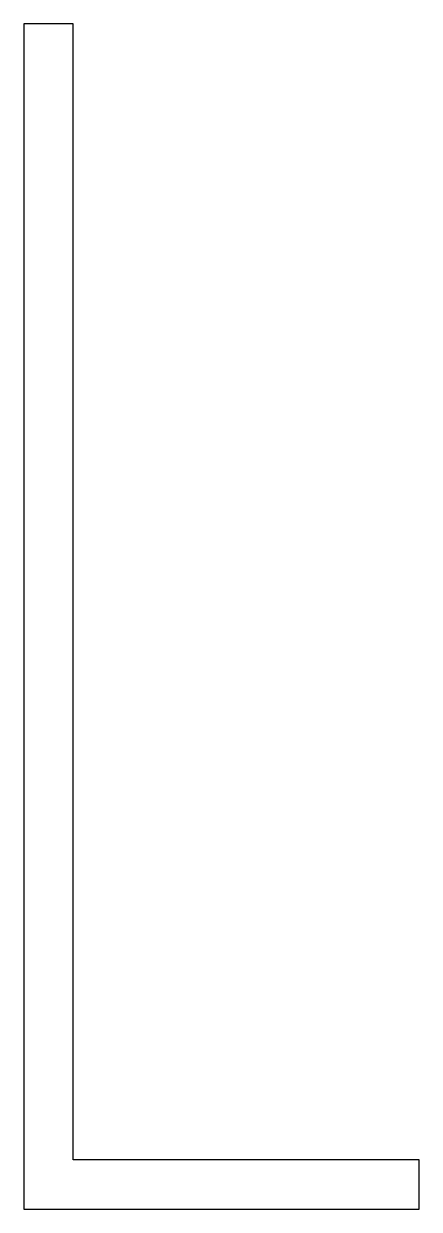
# Model space of a CAD drawing. Header units: metres. Extents: x 0 to 4, y 0 to 12.
import ezdxf

# ---------------------------------------------------------------- set-up
doc = ezdxf.new("R2010")
doc.units = ezdxf.units.M

msp = doc.modelspace()

# ---------------------------------------------------------------- linework, layer by layer
for p, q in [((0.5, 12), (0, 12)), ((0, 12), (0, 0)), ((0.5, 0.5), (0.5, 12)), ((4, 0.5), (0.5, 0.5)), ((4, 0), (4, 0.5)), ((0, 0), (4, 0))]:
    msp.add_line(p, q)

doc.saveas('drawing.dxf')
